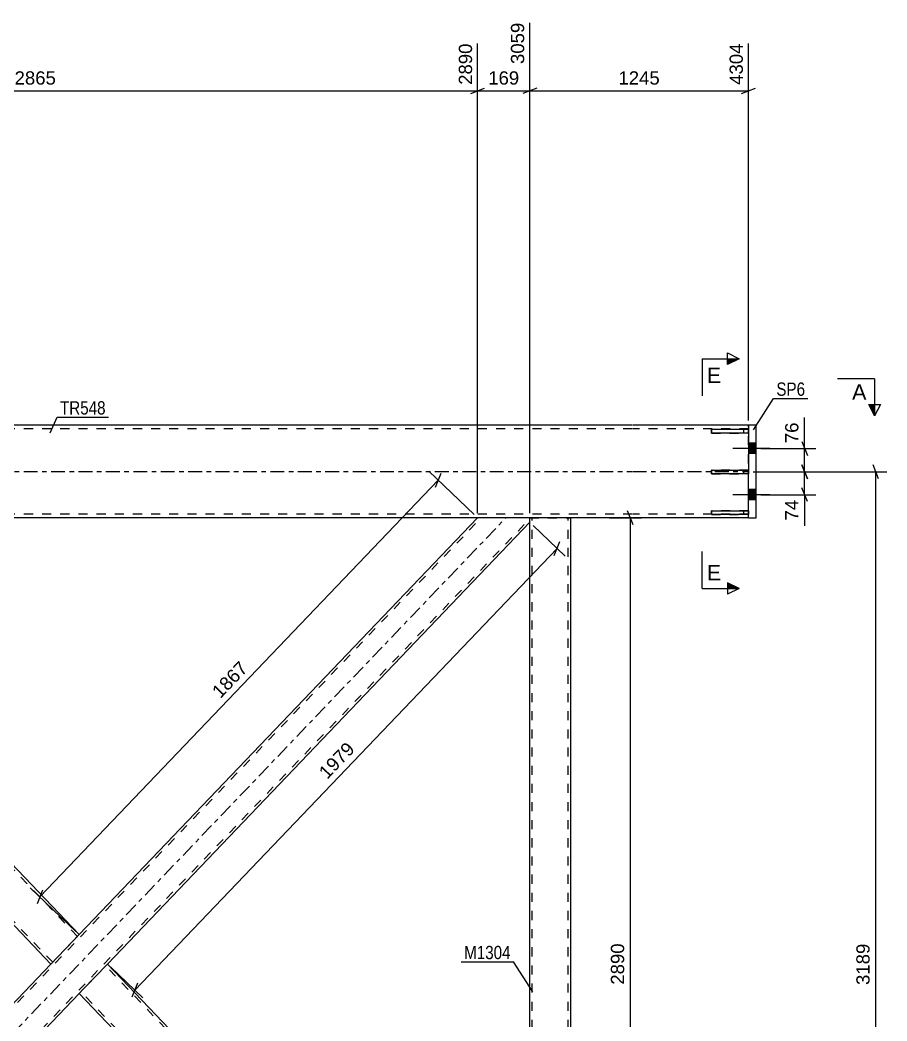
# Model space of a CAD drawing. Header units: millimetres. Extents: x 0 to 1189, y 0 to 841.
# Drawn here: x 202.4 to 389.6, y 377.7 to 593.8 of the extents above; entities that cross this region are included whole.
import ezdxf

# ---------------------------------------------------------------- set-up
doc = ezdxf.new("R2010")
doc.units = ezdxf.units.MM
doc.linetypes.add('DXK_LINE_DOT2', pattern=[3.9198, 1.9599, -1.9599])
doc.linetypes.add('DXK_LINE_DOT3', pattern=[5.9187, 2.979, -0.9799, 0.9799, -0.9799])
doc.styles.add('Arial', font='ARIAL.TTF', dxfattribs={"height": 0.2})
doc.styles.add('Arial Narrow', font='ARIALN.TTF', dxfattribs={"height": 0.2})

# ---------------------------------------------------------------- blocks, each defined once
blk = doc.blocks.new('Part-318890741-4219 - 4193')
at = {"color": 7, "linetype": 'DXK_LINE_DOT2'}
for p, q in [((359.7, 487.83), (351.7, 487.83)), ((351.7, 487.83), (351.7, 487.03)), ((351.7, 487.03), (359.7, 487.03)), ((358.7, 487.03), (358.7, 487.83)), ((359.7, 487.03), (359.7, 487.83))]:
    blk.add_line(p, q, dxfattribs=at)
blk = doc.blocks.new('Part-318890741-4277 - 4193')
at = {"color": 7, "linetype": 'DXK_LINE_DOT2'}
for p, q in [((117.95, 293.81), (301.98, 486.28)), ((312.5, 486.28), (301.24, 486.28)), ((312.49, 486.09), (312.49, 486.28)), ((128.46, 293.62), (312.49, 486.09)), ((209.13, 389.95), (215.22, 396.32)), ((221.31, 389.95), (215.22, 383.58)), ((117.95, 294.13), (117.94, 293.62)), ((117.95, 294.59), (118.55, 295.21)), ((117.95, 294.59), (117.95, 294.13)), ((129.2, 293.62), (117.94, 293.62)), ((117.95, 293.62), (117.95, 293.81))]:
    blk.add_line(p, q, dxfattribs=at)
at = {"color": 7, "linetype": 'DXK_LINE_DOT3'}
blk.add_line((123.11, 293.62), (307.32, 486.28), dxfattribs=at)
at = {"color": 2, "linetype": 'Continuous'}
for p, q in [((301.24, 486.28), (215.22, 396.32)), ((312.49, 485.77), (312.5, 486.28)), ((312.49, 485.32), (221.31, 389.95)), ((312.49, 485.32), (312.49, 485.77)), ((118.55, 295.21), (209.13, 389.95)), ((215.22, 383.58), (129.2, 293.62))]:
    blk.add_line(p, q, dxfattribs=at)
blk = doc.blocks.new('Part-318890741-4282 - 4193')
at = {"color": 2, "linetype": 'Continuous'}
for p, q in [((359.7, 506.28), (359.7, 505.36)), ((361.36, 506.28), (359.7, 506.28)), ((361.36, 486.28), (361.36, 506.28)), ((359.7, 504.56), (359.7, 496.6)), ((359.7, 487.83), (359.7, 495.8)), ((359.7, 486.28), (359.7, 487.03)), ((359.7, 486.28), (361.36, 486.28))]:
    blk.add_line(p, q, dxfattribs=at)
at = {"color": 7, "linetype": 'DXK_LINE_DOT2'}
for p, q in [((359.7, 506.28), (359.7, 495.8)), ((359.7, 505.36), (359.7, 504.56)), ((359.7, 495.8), (359.7, 496.6)), ((359.7, 487.03), (359.7, 487.83))]:
    blk.add_line(p, q, dxfattribs=at)
blk = doc.blocks.new('Part-318890741-4218 - 4193')
at = {"color": 7, "linetype": 'DXK_LINE_DOT2'}
for p, q in [((359.7, 505.36), (351.7, 505.36)), ((351.7, 505.36), (351.7, 504.56)), ((351.7, 504.56), (359.7, 504.56)), ((358.7, 504.56), (358.7, 505.36)), ((359.7, 504.56), (359.7, 505.36))]:
    blk.add_line(p, q, dxfattribs=at)
blk = doc.blocks.new('Part-318890741-4224 - 4193')
at = {"color": 7, "linetype": 'DXK_LINE_DOT2'}
for p, q in [((108.55, 506.28), (108.55, 486.28)), ((118.55, 506.28), (108.55, 506.28)), ((359.7, 486.28), (359.7, 506.28)), ((334.62, 505.48), (108.55, 505.48)), ((359.7, 505.48), (334.72, 505.48)), ((334.62, 487.08), (108.55, 487.08)), ((118.55, 486.28), (108.55, 486.28)), ((359.7, 487.08), (334.72, 487.08))]:
    blk.add_line(p, q, dxfattribs=at)
at = {"color": 2, "linetype": 'Continuous'}
for p, q in [((334.62, 506.28), (118.55, 506.28)), ((359.7, 506.28), (334.72, 506.28)), ((334.62, 486.28), (118.55, 486.28)), ((359.7, 486.28), (334.72, 486.28))]:
    blk.add_line(p, q, dxfattribs=at)
at = {"color": 7, "linetype": 'DXK_LINE_DOT3'}
for p, q in [((108.55, 496.28), (334.62, 496.28)), ((334.72, 496.28), (359.7, 496.28))]:
    blk.add_line(p, q, dxfattribs=at)
blk = doc.blocks.new('Bolt-318890741-4225 - 4193')
at = {"linetype": 'Continuous'}
for points in [[(359.7, 502.38), (359.7, 500.18), (361.36, 500.18), (361.36, 502.38)], [(359.7, 502.38), (359.7, 500.18), (361.36, 500.18), (361.36, 502.38)], [(359.7, 492.38), (359.7, 490.18), (361.36, 490.18), (361.36, 492.38)], [(359.7, 492.38), (359.7, 490.18), (361.36, 490.18), (361.36, 492.38)]]:
    blk.add_hatch(color=1, dxfattribs=at).paths.add_polyline_path(points)
at = {"color": 1, "linetype": 'Continuous'}
for p, q in [((361.36, 502.38), (359.7, 502.38)), ((361.36, 502.38), (359.7, 502.38)), ((364.3, 501.28), (356.36, 501.28)), ((364.3, 501.28), (356.36, 501.28)), ((361.36, 500.18), (359.7, 500.18)), ((361.36, 500.18), (359.7, 500.18)), ((364.3, 491.28), (356.36, 491.28)), ((364.3, 491.28), (356.36, 491.28)), ((361.36, 492.38), (359.7, 492.38)), ((361.36, 492.38), (359.7, 492.38)), ((361.36, 490.18), (359.7, 490.18)), ((361.36, 490.18), (359.7, 490.18))]:
    blk.add_line(p, q, dxfattribs=at)
blk = doc.blocks.new('Part-318890741-4241 - 4193')
at = {"color": 7, "linetype": 'DXK_LINE_DOT2'}
for p, q in [((129.2, 486.28), (117.94, 486.28)), ((117.95, 485.77), (117.94, 486.28)), ((117.95, 486.09), (117.95, 486.28)), ((214.85, 395.93), (128.46, 486.28)), ((209.5, 390.34), (117.95, 486.09)), ((117.95, 485.32), (117.95, 485.77)), ((118.55, 484.69), (117.95, 485.32)), ((209.5, 390.34), (209.53, 390.37))]:
    blk.add_line(p, q, dxfattribs=at)
at = {"color": 2, "linetype": 'Continuous'}
for p, q in [((215.22, 396.32), (129.2, 486.28)), ((209.13, 389.95), (118.55, 484.69)), ((215.22, 396.32), (209.13, 389.95))]:
    blk.add_line(p, q, dxfattribs=at)
blk = doc.blocks.new('Part-318890741-4252 - 4193')
at = {"color": 2, "linetype": 'Continuous'}
for p, q in [((215.96, 384.36), (221.31, 389.95)), ((312.49, 294.59), (221.31, 389.95)), ((215.22, 383.58), (215.96, 384.36)), ((301.24, 293.62), (215.22, 383.58)), ((312.49, 294.13), (312.49, 294.59)), ((312.5, 293.62), (312.49, 294.13))]:
    blk.add_line(p, q, dxfattribs=at)
at = {"color": 7, "linetype": 'DXK_LINE_DOT2'}
for p, q in [((312.49, 293.81), (220.94, 389.56)), ((215.27, 383.64), (215.96, 384.36)), ((215.59, 383.97), (215.62, 384)), ((301.97, 293.62), (215.59, 383.97)), ((312.5, 293.62), (301.24, 293.62)), ((312.49, 293.62), (312.49, 293.81)), ((312.49, 293.63), (312.49, 293.62))]:
    blk.add_line(p, q, dxfattribs=at)
blk = doc.blocks.new('Part-318890741-4258 - 4193')
at = {"color": 7, "linetype": 'DXK_LINE_DOT2'}
for p, q in [((312.49, 486.28), (321.29, 486.28)), ((312.49, 485.32), (312.49, 486.28)), ((313.02, 293.62), (313.02, 486.28)), ((320.75, 293.62), (320.75, 486.28)), ((312.49, 293.62), (312.49, 294.59)), ((321.29, 293.62), (312.49, 293.62))]:
    blk.add_line(p, q, dxfattribs=at)
at = {"color": 2, "linetype": 'Continuous'}
for p, q in [((321.29, 486.28), (321.29, 293.62)), ((312.49, 294.59), (312.49, 485.32))]:
    blk.add_line(p, q, dxfattribs=at)
blk = doc.blocks.new('Part-318890741-4259 - 4193')
at = {"color": 7, "linetype": 'DXK_LINE_DOT2'}
for p, q in [((359.7, 496.6), (351.7, 496.6)), ((351.7, 496.6), (351.7, 495.8)), ((351.7, 495.8), (359.7, 495.8)), ((358.7, 495.8), (358.7, 496.6)), ((359.7, 495.8), (359.7, 496.6))]:
    blk.add_line(p, q, dxfattribs=at)
blk = doc.blocks.new('Part-318890741-4260 - 4193')
at = {"color": 2, "linetype": 'Continuous'}
for p, q in [((351.7, 487.83), (359.7, 487.83)), ((351.7, 487.03), (351.7, 487.83)), ((359.7, 487.03), (351.7, 487.03)), ((359.7, 487.83), (359.7, 487.03))]:
    blk.add_line(p, q, dxfattribs=at)
at = {"color": 7, "linetype": 'DXK_LINE_DOT2'}
blk.add_line((358.7, 487.03), (358.7, 487.83), dxfattribs=at)
blk = doc.blocks.new('Part-318890741-4261 - 4193')
at = {"color": 2, "linetype": 'Continuous'}
for p, q in [((359.7, 505.36), (351.7, 505.36)), ((351.7, 504.56), (351.7, 505.36)), ((359.7, 504.56), (351.7, 504.56)), ((359.7, 505.36), (359.7, 504.56))]:
    blk.add_line(p, q, dxfattribs=at)
at = {"color": 7, "linetype": 'DXK_LINE_DOT2'}
blk.add_line((358.7, 504.56), (358.7, 505.36), dxfattribs=at)
blk = doc.blocks.new('Part-318890741-4262 - 4193')
at = {"color": 2, "linetype": 'Continuous'}
for p, q in [((351.7, 496.6), (359.7, 496.6)), ((351.7, 495.8), (351.7, 496.6)), ((359.7, 495.8), (351.7, 495.8)), ((359.7, 496.6), (359.7, 495.8))]:
    blk.add_line(p, q, dxfattribs=at)
at = {"color": 7, "linetype": 'DXK_LINE_DOT2'}
blk.add_line((358.7, 495.8), (358.7, 496.6), dxfattribs=at)
blk = doc.blocks.new('StraightDimension-318890741-4798 - 4193')
at = {"color": 7, "linetype": 'Continuous'}
for p, q in [((387.81, 494.7), (386.61, 497.7)), ((360.7, 496.2), (389.61, 496.2)), ((387.21, 283.57), (387.21, 496.2)), ((353.05, 283.57), (389.61, 283.57)), ((386.61, 285.07), (387.81, 282.07))]:
    blk.add_line(p, q, dxfattribs=at)
at = {"color": 0}
blk.add_wipeout([(386.46, 394.93), (382.26, 394.93), (382.26, 384.84), (386.46, 384.84)], dxfattribs=at)
at = {"color": 3, "style": 'Arial'}
blk.add_text('3189', height=2.865, rotation=90.0002, dxfattribs=at).set_placement((385.86, 385.44))
blk = doc.blocks.new('StraightDimension-318890741-4471 - 4193')
at = {"color": 7, "linetype": 'Continuous'}
for p, q in [((110.22, 532.54), (110.22, 592.32)), ((301.24, 487.28), (301.24, 588.66)), ((111.72, 579.07), (108.72, 577.87)), ((110.22, 578.47), (301.24, 578.47)), ((299.74, 577.87), (302.74, 579.07))]:
    blk.add_line(p, q, dxfattribs=at)
at = {"color": 0, "linetype": 'Continuous'}
blk.add_wipeout([(300.64, 589.26), (296.44, 589.26), (296.44, 579.17), (300.64, 579.17)], dxfattribs=at)
at = {"color": 0}
blk.add_wipeout([(210.78, 579.22), (210.78, 583.42), (200.68, 583.42), (200.68, 579.22)], dxfattribs=at)
at = {"color": 3, "linetype": 'Continuous', "style": 'Arial'}
blk.add_text('2890', height=2.865, rotation=90.0002, dxfattribs=at).set_placement((300.04, 579.77))
at = {"color": 3, "style": 'Arial'}
blk.add_text('2865', height=2.865, dxfattribs=at).set_placement((201.28, 579.82))
blk = doc.blocks.new('StraightDimension-318890741-4484 - 4193')
at = {"color": 7, "linetype": 'Continuous'}
for p, q in [((312.49, 487.28), (312.49, 593.16)), ((301.24, 487.28), (301.24, 588.66)), ((299.74, 577.87), (302.74, 579.07)), ((301.24, 578.47), (312.49, 578.47)), ((313.99, 579.07), (310.99, 577.87))]:
    blk.add_line(p, q, dxfattribs=at)
at = {"color": 0}
blk.add_wipeout([(310.8, 579.22), (310.8, 583.42), (302.93, 583.42), (302.93, 579.22)], dxfattribs=at)
at = {"color": 0, "linetype": 'Continuous'}
blk.add_wipeout([(311.89, 593.76), (307.69, 593.76), (307.69, 583.67), (311.89, 583.67)], dxfattribs=at)
at = {"color": 3, "linetype": 'Continuous', "style": 'Arial'}
blk.add_text('3059', height=2.865, rotation=90.0002, dxfattribs=at).set_placement((311.29, 584.27))
at = {"color": 3, "style": 'Arial'}
blk.add_text('169', height=2.865, dxfattribs=at).set_placement((303.53, 579.82))
blk = doc.blocks.new('StraightDimension-318890741-4497 - 4193')
at = {"color": 7, "linetype": 'Continuous'}
for p, q in [((312.49, 487.28), (312.49, 593.16)), ((359.7, 507.28), (359.7, 588.66)), ((313.99, 579.07), (310.99, 577.87)), ((312.49, 578.47), (359.7, 578.47)), ((358.2, 577.87), (361.2, 579.07))]:
    blk.add_line(p, q, dxfattribs=at)
at = {"color": 0, "linetype": 'Continuous'}
blk.add_wipeout([(359.1, 589.26), (354.9, 589.26), (354.9, 579.17), (359.1, 579.17)], dxfattribs=at)
at = {"color": 0}
blk.add_wipeout([(341.14, 579.22), (341.14, 583.42), (331.04, 583.42), (331.04, 579.22)], dxfattribs=at)
at = {"color": 3, "linetype": 'Continuous', "style": 'Arial'}
blk.add_text('4304', height=2.865, rotation=90.0002, dxfattribs=at).set_placement((358.5, 579.77))
at = {"color": 3, "style": 'Arial'}
blk.add_text('1245', height=2.865, dxfattribs=at).set_placement((331.64, 579.82))
blk = doc.blocks.new('StraightDimension-318890741-4725 - 4193')
at = {"color": 7, "linetype": 'Continuous'}
for p, q in [((313.21, 484.62), (320.13, 478.01)), ((317.79, 478.17), (319, 481.16)), ((227.22, 384.3), (318.4, 479.66)), ((222.03, 389.26), (228.95, 382.64)), ((227.82, 385.8), (226.61, 382.8))]:
    blk.add_line(p, q, dxfattribs=at)
at = {"color": 0}
blk.add_wipeout([(275.75, 436.15), (272.72, 439.05), (265.74, 431.75), (268.78, 428.85)], dxfattribs=at)
at = {"color": 3, "style": 'Arial'}
blk.add_text('1979', height=2.865, rotation=46.2835, dxfattribs=at).set_placement((268.76, 429.7))
blk = doc.blocks.new('StraightDimension-318890741-4739 - 4193')
at = {"color": 7, "linetype": 'Continuous'}
for p, q in [((371.24, 497.7), (372.44, 494.7)), ((360.7, 496.2), (374.24, 496.2)), ((371.84, 491.28), (371.84, 496.2)), ((372.44, 489.78), (371.24, 492.78)), ((362.36, 491.28), (374.24, 491.28))]:
    blk.add_line(p, q, dxfattribs=at)
at = {"color": 0}
blk.add_wipeout([(371.09, 490.76), (366.89, 490.76), (366.89, 485.11), (371.09, 485.11)], dxfattribs=at)
at = {"color": 7, "linetype": 'Continuous'}
blk.add_line((371.84, 491.28), (371.84, 484.59), dxfattribs=at)
blk.add_line((371.84, 491.28), (371.84, 484.59), dxfattribs=at)
at = {"color": 3, "style": 'Arial'}
blk.add_text('74', height=2.865, rotation=90.0002, dxfattribs=at).set_placement((370.49, 485.71))
blk = doc.blocks.new('StraightDimension-318890741-4748 - 4193')
at = {"color": 7, "linetype": 'Continuous'}
for p, q in [((371.24, 502.78), (372.44, 499.78)), ((362.36, 501.28), (374.24, 501.28)), ((371.84, 496.2), (371.84, 501.28)), ((372.44, 494.7), (371.24, 497.7)), ((360.7, 496.2), (374.24, 496.2))]:
    blk.add_line(p, q, dxfattribs=at)
at = {"color": 0}
blk.add_wipeout([(371.09, 507.46), (366.89, 507.46), (366.89, 501.81), (371.09, 501.81)], dxfattribs=at)
at = {"color": 7, "linetype": 'Continuous'}
blk.add_line((371.84, 501.28), (371.84, 507.98), dxfattribs=at)
blk.add_line((371.84, 501.28), (371.84, 507.98), dxfattribs=at)
at = {"color": 3, "style": 'Arial'}
blk.add_text('76', height=2.865, rotation=90.0002, dxfattribs=at).set_placement((370.49, 502.41))
blk = doc.blocks.new('StraightDimension-318890741-4759 - 4193')
at = {"color": 7, "linetype": 'Continuous'}
for p, q in [((300.51, 486.98), (290.69, 496.37)), ((292.14, 492.9), (293.35, 495.9)), ((206.73, 404.43), (292.75, 494.4)), ((214.5, 397.01), (204.67, 406.4)), ((207.33, 405.93), (206.13, 402.94))]:
    blk.add_line(p, q, dxfattribs=at)
at = {"color": 0}
blk.add_wipeout([(252.68, 453.58), (249.65, 456.49), (242.67, 449.19), (245.71, 446.29)], dxfattribs=at)
at = {"color": 3, "style": 'Arial'}
blk.add_text('1867', height=2.865, rotation=46.2835, dxfattribs=at).set_placement((245.69, 447.14))
blk = doc.blocks.new('StraightDimension-318890741-4787 - 4193')
at = {"color": 7, "linetype": 'Continuous'}
for p, q in [((329.64, 486.28), (336.62, 486.28)), ((334.82, 484.78), (333.62, 487.78)), ((334.22, 293.62), (334.22, 486.28)), ((333.62, 295.12), (334.82, 292.12)), ((327.16, 293.62), (336.62, 293.62))]:
    blk.add_line(p, q, dxfattribs=at)
at = {"color": 0}
blk.add_wipeout([(333.47, 395), (329.27, 395), (329.27, 384.9), (333.47, 384.9)], dxfattribs=at)
at = {"color": 3, "style": 'Arial'}
blk.add_text('2890', height=2.865, rotation=90.0002, dxfattribs=at).set_placement((332.87, 385.5))
blk = doc.blocks.new('Mark-318890741-4278 - 4193')
at = {"color": 0}
blk.add_wipeout([(371.94, 512.64), (371.94, 515.64), (365.73, 515.64), (365.73, 512.64)], dxfattribs=at)
blk.add_wipeout([(371.94, 512.64), (371.94, 515.64), (365.73, 515.64), (365.73, 512.64)], dxfattribs=at)
at = {"color": 30, "linetype": 'Continuous'}
for p, q in [((360.82, 505.27), (365.13, 512.04)), ((365.13, 512.04), (372.54, 512.04))]:
    blk.add_line(p, q, dxfattribs=at)
at = {"color": 3, "style": 'Arial Narrow'}
blk.add_text('SP6', height=2.863, dxfattribs=at).set_placement((365.73, 512.64))
blk = doc.blocks.new('Mark-318890741-4220 - 4193')
at = {"color": 0}
blk.add_wipeout([(220.93, 508.59), (220.93, 511.59), (211.07, 511.59), (211.07, 508.59)], dxfattribs=at)
blk.add_wipeout([(220.93, 508.59), (220.93, 511.59), (211.07, 511.59), (211.07, 508.59)], dxfattribs=at)
at = {"color": 30, "linetype": 'Continuous'}
for p, q in [((208.99, 504.62), (210.47, 507.99)), ((210.47, 507.99), (221.53, 507.99))]:
    blk.add_line(p, q, dxfattribs=at)
at = {"color": 3, "style": 'Arial Narrow'}
blk.add_text('TR548', height=2.863, dxfattribs=at).set_placement((211.07, 508.59))
blk = doc.blocks.new('Mark-318890741-4254 - 4193')
at = {"color": 0}
blk.add_wipeout([(308.37, 391.01), (308.37, 394.01), (298.32, 394.01), (298.32, 391.01)], dxfattribs=at)
blk.add_wipeout([(308.37, 391.01), (308.37, 394.01), (298.32, 394.01), (298.32, 391.01)], dxfattribs=at)
at = {"color": 30, "linetype": 'Continuous'}
for p in [(297.72, 390.41), (313.16, 383.95)]:
    blk.add_line(p, (308.97, 390.41), dxfattribs=at)
at = {"color": 3, "style": 'Arial Narrow'}
blk.add_text('M1304', height=2.863, dxfattribs=at).set_placement((298.32, 391.01))
blk = doc.blocks.new('SectionMark-318890741-4821 - 4193')
at = {"color": 6, "linetype": 'Continuous'}
for p, q in [((83.3, 516.28), (83.3, 508.28)), ((386.93, 516.28), (386.93, 508.28)), ((83.3, 508.28), (82.05, 510.78)), ((388.18, 510.78), (386.93, 508.28))]:
    blk.add_line(p, q, dxfattribs=at)
at = {"color": 0, "linetype": 'Continuous'}
for points in [[(88.16, 511.78), (88.16, 515.28), (85.05, 515.28), (85.05, 511.78)], [(385.18, 511.78), (385.18, 515.28), (382.07, 515.28), (382.07, 511.78)]]:
    blk.add_wipeout(points, dxfattribs=at)
at = {"linetype": 'Continuous'}
for points in [[(83.3, 510.78), (84.55, 510.78), (83.3, 508.28)], [(385.68, 510.78), (386.93, 510.78), (386.93, 508.28)]]:
    blk.add_hatch(color=6, dxfattribs=at).paths.add_polyline_path(points)
at = {"color": 6, "linetype": 'Continuous'}
for p, q in [((83.3, 516.28), (91.3, 516.28)), ((386.93, 516.28), (378.93, 516.28)), ((84.55, 510.78), (82.05, 510.78)), ((83.3, 508.28), (84.55, 510.78)), ((385.68, 510.78), (388.18, 510.78)), ((386.93, 508.28), (385.68, 510.78))]:
    blk.add_line(p, q, dxfattribs=at)
at = {"color": 3, "linetype": 'Continuous', "style": 'Arial'}
for p in [(85.05, 511.78), (382.07, 511.78)]:
    blk.add_text('A', height=3.34, dxfattribs=at).set_placement(p)
blk = doc.blocks.new('SectionMark-318890741-27192 - 4193')
at = {"linetype": 'Continuous'}
for points in [[(355.2, 519.38), (355.2, 520.63), (357.7, 520.63)], [(355.2, 471.03), (355.2, 472.28), (357.7, 471.03)]]:
    blk.add_hatch(color=6, dxfattribs=at).paths.add_polyline_path(points)
at = {"color": 6, "linetype": 'Continuous'}
for p, q in [((355.2, 519.38), (355.2, 521.88)), ((355.2, 521.88), (357.7, 520.63)), ((349.7, 520.63), (357.7, 520.63)), ((357.7, 520.63), (355.2, 519.38)), ((357.7, 471.03), (355.2, 472.28)), ((355.2, 472.28), (355.2, 469.78)), ((349.7, 471.03), (357.7, 471.03)), ((357.7, 471.03), (355.2, 469.78))]:
    blk.add_line(p, q, dxfattribs=at)
at = {"color": 0, "linetype": 'Continuous'}
for points in [[(353.81, 515.38), (353.81, 518.88), (350.7, 518.88), (350.7, 515.38)], [(353.81, 472.78), (353.81, 476.28), (350.7, 476.28), (350.7, 472.78)]]:
    blk.add_wipeout(points, dxfattribs=at)
at = {"color": 6, "linetype": 'Continuous'}
for p, q in [((349.7, 520.63), (349.7, 512.63)), ((349.7, 471.03), (349.7, 479.03))]:
    blk.add_line(p, q, dxfattribs=at)
at = {"color": 3, "linetype": 'Continuous', "style": 'Arial'}
for p in [(350.7, 515.38), (350.7, 472.78)]:
    blk.add_text('E', height=3.34, dxfattribs=at).set_placement(p)

msp = doc.modelspace()

# ---------------------------------------------------------------- block references
for name in ['Part-318890741-4224 - 4193', 'Part-318890741-4282 - 4193', 'Part-318890741-4218 - 4193', 'Part-318890741-4261 - 4193', 'Bolt-318890741-4225 - 4193', 'Part-318890741-4259 - 4193', 'Part-318890741-4262 - 4193', 'Part-318890741-4277 - 4193', 'Part-318890741-4241 - 4193', 'Part-318890741-4258 - 4193', 'Part-318890741-4219 - 4193', 'Part-318890741-4260 - 4193', 'Part-318890741-4252 - 4193']:
    msp.add_blockref(name, (0, 0))

# ---------------------------------------------------------------- next in the draw order: block references
for name in ['StraightDimension-318890741-4471 - 4193', 'StraightDimension-318890741-4798 - 4193', 'StraightDimension-318890741-4725 - 4193']:
    msp.add_blockref(name, (0, 0))

# ---------------------------------------------------------------- next in the draw order: block references
for name in ['StraightDimension-318890741-4484 - 4193', 'Mark-318890741-4220 - 4193', 'Mark-318890741-4254 - 4193']:
    msp.add_blockref(name, (0, 0))

# ---------------------------------------------------------------- next in the draw order: block references
for name in ['StraightDimension-318890741-4497 - 4193', 'StraightDimension-318890741-4759 - 4193']:
    msp.add_blockref(name, (0, 0))

# ---------------------------------------------------------------- next in the draw order: block references
for name in ['StraightDimension-318890741-4739 - 4193', 'StraightDimension-318890741-4787 - 4193']:
    msp.add_blockref(name, (0, 0))

# ---------------------------------------------------------------- next in the draw order: block references
msp.add_blockref('StraightDimension-318890741-4748 - 4193', (0, 0))

# ---------------------------------------------------------------- next in the draw order: block references
msp.add_blockref('Mark-318890741-4278 - 4193', (0, 0))

# ---------------------------------------------------------------- next in the draw order: block references
msp.add_blockref('SectionMark-318890741-4821 - 4193', (0, 0))

# ---------------------------------------------------------------- next in the draw order: block references
msp.add_blockref('SectionMark-318890741-27192 - 4193', (0, 0))

doc.saveas('drawing.dxf')
